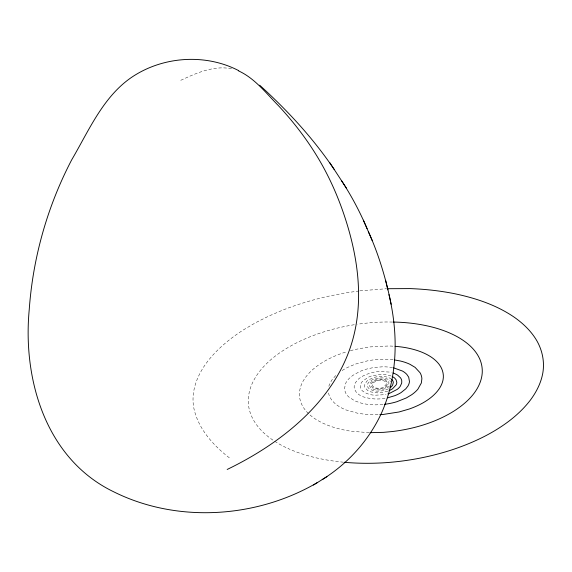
<?xml version="1.0" encoding="UTF-8"?>
<svg xmlns="http://www.w3.org/2000/svg" width="572" height="572" viewBox="0 0 572 572"><rect width="100%" height="100%" fill="white"/><g stroke="black" fill="none" stroke-linecap="round" stroke-linejoin="round"><path stroke-width="0.43" stroke-dasharray="2.86 2.15" d="M335.721 375.518L331.646 380.287L329.129 385.371A53.06 28.114 -6.8 0 0 328.664 387.08M389.496 385.986L388.388 386.972A11.161 5.913 -6.8 0 1 385.364 388.617L381.653 389.632A10.918 5.784 -6.8 0 1 377.763 389.911L374.217 389.418A10.689 5.663 -6.8 0 1 371.464 388.238L369.869 386.55A10.46 5.541 -6.8 0 1 369.612 384.577L370.692 382.604A10.239 5.427 -6.8 0 1 372.951 380.873L376.054 379.622A10.024 5.312 -6.8 0 1 379.579 379L383.047 379.079A9.817 5.205 -6.8 0 1 385.993 379.844L387.637 380.788A9.595 5.084 -6.8 0 1 388.939 382.854L388.796 384.234A9.402 4.984 -6.8 0 1 387.065 386.422L385.285 387.516A9.216 4.883 -6.8 0 1 381.51 388.71L379.057 388.974A9.03 4.783 -6.8 0 1 375.246 388.61L373.394 387.938A8.859 4.69 -6.8 0 1 371.485 386.257L371.156 385.035A8.687 4.605 -6.8 0 1 372.043 382.94L373.344 381.803A8.523 4.519 -6.8 0 1 376.469 380.38L378.678 379.908A8.358 4.433 -6.8 0 1 382.368 379.851L384.327 380.258A8.201 4.347 -6.8 0 1 386.686 381.553L387.408 382.596A8.051 4.269 -6.8 0 1 387.28 384.527L386.443 385.657A7.908 4.19 -6.8 0 1 383.984 387.223L382.075 387.859A7.765 4.111 -6.8 0 1 378.621 388.266L376.641 388.109A7.622 4.04 -6.8 0 1 373.988 387.194L372.958 386.343A7.486 3.968 -6.8 0 1 372.422 384.627L372.837 383.547A7.35 3.897 -6.8 0 1 374.617 381.924L376.212 381.166A7.243 3.84 -6.8 0 1 379.322 380.459L381.238 380.409A7.071 3.747 -6.8 0 1 384.513 381.145A6.843 3.625 -6.8 0 1 385.313 381.603A6.964 3.689 -6.8 0 1 386.136 382.439L386.222 384.398L384.448 386.257M388.381 388.796L386.379 389.675A13.449 7.129 -6.8 0 1 381.817 390.869L377.091 391.141A13.127 6.957 -6.8 0 1 372.815 390.483L369.562 389.003A12.82 6.792 -6.8 0 1 367.724 386.922L367.517 384.527A12.512 6.635 -6.8 0 1 368.933 382.139L371.736 380.08A12.226 6.478 -6.8 0 1 375.539 378.614L379.794 377.92A11.948 6.328 -6.8 0 1 383.948 378.071L387.437 379.029A11.676 6.185 -6.8 0 1 389.825 380.659L390.512 381.653M180.766 80.309C196.632 72.923 214.371 64.979 232.239 68.919M387.737 391.155L382.017 392.564A16.602 8.794 -6.8 0 1 377.584 392.871L370.885 391.934A16.152 8.559 -6.8 0 1 367.782 390.597L364.793 387.423A15.73 8.337 -6.8 0 1 364.507 385.199L366.538 381.503A15.315 8.115 -6.8 0 1 369.083 379.572L374.853 377.248A14.879 7.886 -6.8 0 1 380.115 376.455L385.185 376.712A14.5 7.686 -6.8 0 1 389.41 377.956L391.033 378.893M354.282 324.724C336.636 327.563 319.312 332.475 302.988 339.789A127.377 67.496 -6.8 0 0 277.792 354.204C267.002 362.09 257.221 371.957 251.809 384.355A134.742 71.4 -6.8 0 0 248.391 403.861C249.306 415.865 256.363 426.412 265.215 434.184A142.314 75.418 -6.8 0 0 288.102 448.555M359.037 290.969L345.152 292.964L328.886 296.139A183.555 97.269 -6.8 0 0 282.754 310.11L268.704 316.116L255.534 322.737L243.086 330.094A185.235 98.162 -6.8 0 0 213.07 354.919C199.728 369.419 189.589 389.303 194.115 409.438C198.877 429.558 213.499 445.524 229.415 457.893M359.902 290.848L386.229 288.746M385.07 398.319L382.554 398.663A28.328 15.015 -6.8 0 1 375.01 398.97L370.206 398.555L363.899 397.047A27.334 14.486 -6.8 0 1 358.923 394.616L356.485 392.571L354.447 389.089A26.391 13.985 -6.8 0 1 354.34 385.328L355.326 382.782L358.294 379.207A25.49 13.506 -6.8 0 1 362.791 376.09L366.473 374.353L372.622 372.479A24.639 13.056 -6.8 0 1 379.164 371.521L389.568 372.065A23.831 12.627 -6.8 0 1 391.405 372.486M382.897 404.504L375.732 404.862L369.069 404.504A38.703 20.506 -6.8 0 1 359.902 402.738L354.669 400.786L348.77 396.954A37.123 19.67 -6.8 0 1 345.324 392.27L344.48 388.838L345.502 383.626A35.636 18.883 -6.8 0 1 349.034 378.6L352.659 375.497L359.559 371.614A34.241 18.147 -6.8 0 1 367.775 368.768L373.709 367.524L382.596 366.802A32.919 17.446 -6.8 0 1 391.041 367.388L392.792 367.703M369.276 432.668L351.544 431.288A90.083 47.741 -6.8 0 1 330.945 426.426C322.136 423.309 313.485 418.983 307 412.097A85.114 45.102 -6.8 0 1 300.422 401.036C298.37 394.408 299.635 387.165 303.046 381.209A80.473 42.643 -6.8 0 1 312.212 370.041C319.526 363.506 328.221 358.701 337.294 355.055A76.147 40.355 -6.8 0 1 347.19 351.616M392.578 322.05L386.422 321.979A120.292 63.742 -6.8 0 0 357.564 324.231M393.071 359.731L380.53 359.316A48.27 25.576 -6.8 0 0 367.674 360.803L355.326 364.128L347.733 367.36A50.586 26.805 -6.8 0 0 341.127 371.199M343.45 462.205C324.481 460.317 305.555 456.392 288.102 448.555M391.026 375.947L385.435 374.596A18.59 9.853 -6.8 0 0 380.594 374.41L372.315 375.747A19.141 10.146 -6.8 0 0 367.846 377.463L362.341 381.481A19.72 10.453 -6.8 0 0 360.653 384.298L360.381 387.165L361.039 389.01A20.327 10.768 -6.8 0 0 363.199 391.498L366.666 393.472L369.634 394.43A20.964 11.111 -6.8 0 0 374.739 395.231L384.162 394.701A21.629 11.461 -6.8 0 0 386.05 394.315M328.521 392.985C329.372 397.726 332.546 401.651 336.257 404.547A55.713 29.522 -6.8 0 0 345.745 409.859L358.158 413.384L367.86 414.564A58.551 31.024 -6.8 0 0 378.099 414.729M350.364 350.7A76.147 40.355 -6.8 0 1 356.041 349.285L369.383 346.947L388.888 345.988A72.115 38.217 -6.8 0 1 394.23 346.253"/><path stroke-width="0.86" d="M322.193 479.608C347.94 463.62 369.104 440.197 381.724 412.576C397.998 375.668 398.269 333.369 388.96 294.616M238.731 70.663C206.892 54.068 166.538 56.07 135.943 74.56C104.426 93.443 89.504 129.537 71.7 159.831C47.497 206.135 32.947 257.371 29.243 309.495C22.544 379.694 45.903 458.887 113.428 491.663C177.091 523.494 256.778 518.275 317.667 482.396M313.413 485.049L326.934 476.662M227.17 469.462C284.334 441.82 340.447 396.718 354.712 331.753C363.263 293.007 356.728 252.71 344.308 215.551A456.699 322.965 -58.1 0 0 325.876 171.929C313.313 147.748 297.004 125.654 278.478 105.713C266.094 93.229 254.933 78.385 238.567 70.892M387.544 397.855L394.823 395.681A29.386 15.573 -6.8 0 0 401.058 392.599L405.82 388.803L407.986 385.95A30.495 16.159 -6.8 0 0 409.459 381.538L408.708 377.213L406.899 374.51A31.674 16.781 -6.8 0 0 402.452 371.035L393.665 367.86M384.334 404.325L386.486 404.054A40.376 21.4 -6.8 0 0 396.911 401.701L406.327 397.948L411.74 394.701A42.164 22.344 -6.8 0 0 417.903 389.139L421.328 383.026L421.879 378.793A44.073 23.352 -6.8 0 0 420.048 372.729L415.079 367.36L410.017 364.335A46.103 24.432 -6.8 0 0 400.45 361.025L394.58 359.945M387.115 288.71L410.081 288.595A178.771 94.737 -6.8 0 1 455.24 293.836C475.832 298.205 496.253 304.99 513.792 316.895A171.922 91.105 -6.8 0 1 534.67 337.308C542.521 348.763 545.574 363.377 541.963 376.884A165.101 87.487 -6.8 0 1 529.844 400.808C518.339 415.544 502.881 426.619 486.486 435.349A157.636 83.533 -6.8 0 1 450.443 450.336C428.585 457.293 405.877 461.468 382.975 462.848A149.993 79.479 -6.8 0 1 344.294 462.283M370.113 432.675L383.583 432.353L392.077 431.56A95.402 50.558 -6.8 0 0 417.038 426.783C429.937 423.28 442.478 418.239 453.839 411.139A101.08 53.568 -6.8 0 0 469.919 398.183C476.369 391.362 481.438 382.811 482.203 373.294A107.121 56.764 -6.8 0 0 479.429 358.301C474.924 348.734 466.387 341.863 457.35 336.779A113.528 60.16 -6.8 0 0 434.906 327.792C421.414 324.095 407.436 322.272 393.457 322.065M259.659 85.185C287.43 110.382 313.199 138.26 334.177 169.405M391.684 379.422L392.228 379.987A14.136 7.493 -6.8 0 1 393.314 382.525L392.571 385.221A13.785 7.307 -6.8 0 1 390.133 387.716M341.634 180.838C351.53 195.953 360.031 212.012 367.074 228.65M329.729 162.598L346.396 188.124M368.532 232.032C378.986 255.083 386.1 279.486 391.162 304.247M363.399 220.199L372.286 240.676M385.635 280.323L387.823 289.861M395.109 346.317A72.115 38.217 -6.8 0 1 406.999 347.89C415.279 349.535 423.494 352.123 430.652 356.706A68.354 36.222 -6.8 0 1 439.275 364.564C442.542 368.911 444.137 374.538 443.028 379.915A64.858 34.37 -6.8 0 1 438.881 389.26C434.756 395.045 429 399.449 422.872 402.931A61.59 32.64 -6.8 0 1 409.252 409.009L399.027 411.983L383.312 414.435A58.551 31.024 -6.8 0 1 379.837 414.657M393.128 373.008A23.831 12.627 -6.8 0 1 394.744 373.609L397.547 375.075L400.457 377.77A23.059 12.219 -6.8 0 1 401.758 380.881L401.701 383.09L400.221 386.336A22.322 11.833 -6.8 0 1 397.24 389.36L389.668 393.286A21.629 11.461 -6.8 0 1 387.887 393.843M392.163 376.455A18.061 9.567 -6.8 0 1 394.916 378.342L396.11 379.844L396.796 382.289A17.553 9.302 -6.8 0 1 396.189 384.834L392.535 388.76A17.067 9.045 -6.8 0 1 389.06 390.633"/></g></svg>
